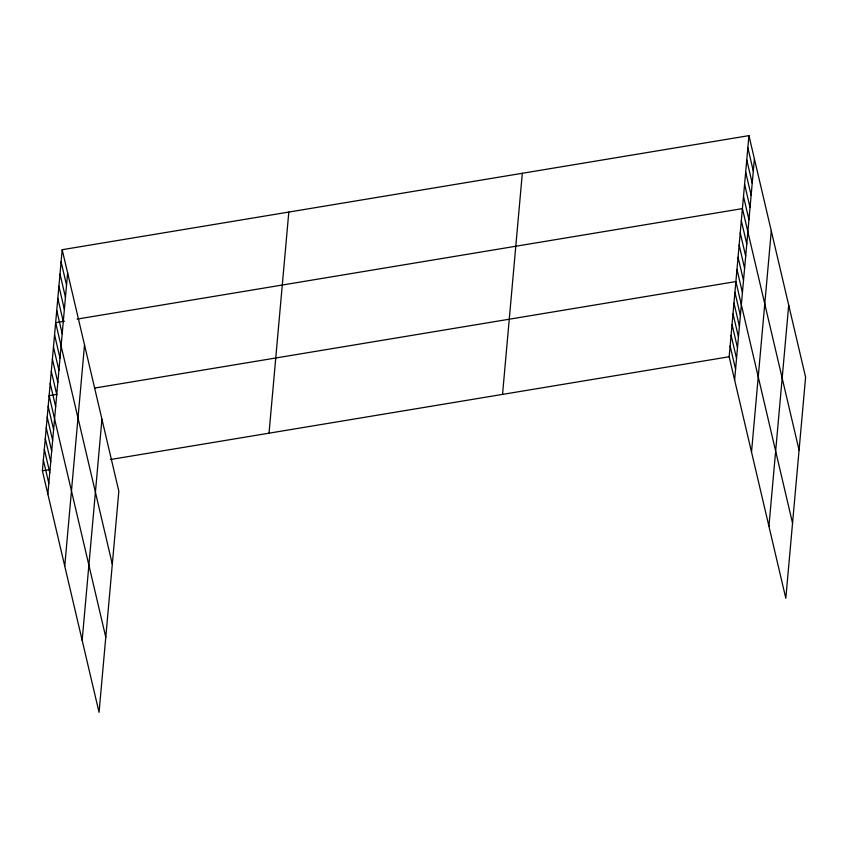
<?xml version="1.0" encoding="UTF-8"?>
<svg xmlns="http://www.w3.org/2000/svg" width="848" height="848" viewBox="0 0 848 848"><rect width="100%" height="100%" fill="white"/><g stroke="black" fill="none" stroke-linecap="round" stroke-linejoin="round"><path stroke-width="1.27" d="M62.18 249.704L118.837 491.246L99.057 712.362L42.4 470.82L62.18 249.704L748.943 135.638L805.6 377.18L785.82 598.296L729.163 356.754L748.943 135.638M47.848 494.055L67.628 272.939M64.745 566.093L84.524 344.977M82.161 640.325L101.94 419.209M269.028 433.18L288.808 212.064M502.535 394.394L522.315 173.278M734.612 379.989L754.391 158.873M751.519 452.026L771.298 230.91M768.924 526.258L788.704 305.142M64.469 321.212L55.65 322.675L112.307 564.217M77.062 319.113L742.424 208.608L799.07 450.15M56.678 394.384L49.12 395.645L105.777 637.187M94.457 388.108L735.894 281.568L792.541 523.121M42.4 470.82L49.958 469.569M110.388 459.531L729.163 356.754M747.862 147.796L753.31 171.031M746.77 159.954L752.218 183.2M745.678 172.123L751.137 195.358M744.597 184.281L750.045 207.516M743.505 196.439L748.954 219.674M741.332 220.766L746.781 244.001M740.24 232.924L745.689 256.16M739.159 245.093L744.608 268.328M738.067 257.251L743.516 280.487M736.976 269.41L742.435 292.645M734.93 292.316L740.378 315.551M733.965 303.054L739.424 326.289M733.011 313.792L738.46 337.027M732.047 324.53L737.495 347.765M731.093 335.278L736.541 358.513M730.128 346.016L735.576 369.251M61.088 261.862L66.547 285.098M60.007 274.021L65.455 297.266M58.915 286.189L64.363 309.425M57.823 298.348L63.282 321.583M56.742 310.506L62.19 333.741M54.569 334.833L60.017 358.068M53.477 346.991L58.925 370.226M52.385 359.16L57.834 382.395M51.304 371.318L56.752 394.553M50.212 383.476L55.661 406.711M48.166 406.383L53.615 429.618M47.202 417.121L52.65 440.356M46.248 427.858L51.696 451.094M45.283 438.596L50.732 461.831M44.319 449.345L49.767 472.58M43.365 460.082L48.813 483.318"/></g></svg>
